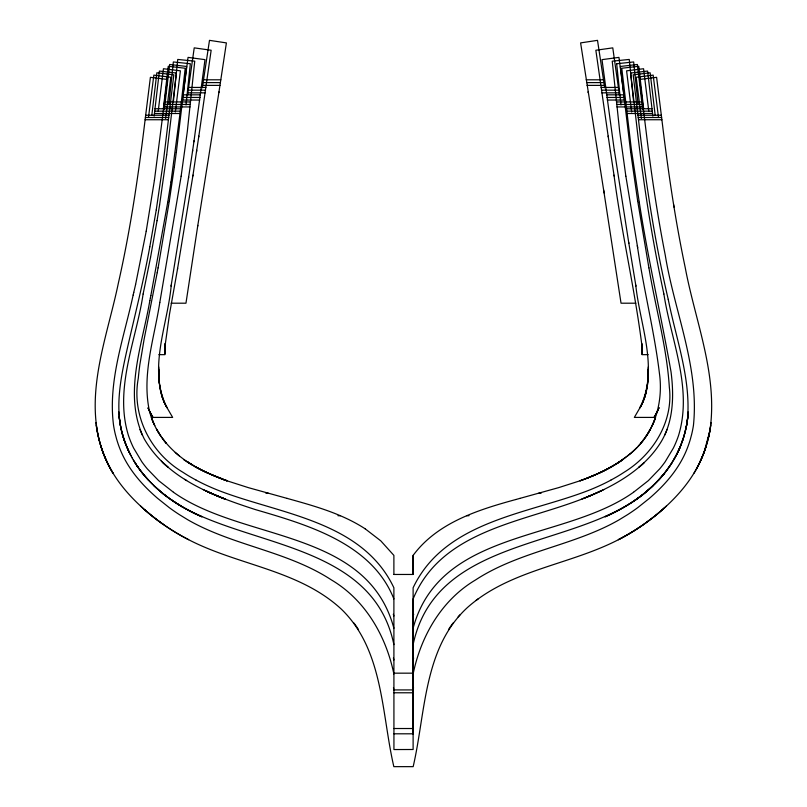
<?xml version="1.0" encoding="UTF-8"?>
<svg xmlns="http://www.w3.org/2000/svg" width="807" height="807" viewBox="0 0 807 807"><rect width="100%" height="100%" fill="white"/><g stroke="black" fill="none" stroke-linecap="round" stroke-linejoin="round"><path stroke-width="1.21" d="M413.113 733.745L413.113 598.945C442.892 526.618 530.754 521.927 592.943 494.53A271.566 271.566 0 0 0 599.51 491.594C622.762 480.831 645.287 466.063 659.561 444.274C673.633 423.06 674.168 396.217 671.021 371.795C661.034 315.214 648.051 259.148 639.275 202.315M413.113 555.398L413.113 574.413L413.113 555.398C437.364 522.583 478.178 509.812 515.834 499.513M413.174 689.924L393.826 689.924M171.245 285.053C167.866 324.828 146.834 370.352 167.654 408.806L172.658 417.411L152.876 417.411L148.851 409.774A65.296 65.296 0 0 0 152.876 417.411A64.853 64.853 0 0 1 150.243 412.7M648.162 354.656L642.049 354.656L642.13 351.781A71.359 71.359 0 0 0 642.12 349.613L642.1 348.886A87.307 87.307 0 0 0 641.958 345.89C634.756 288.664 621.451 232.355 613.996 175.129M177.631 268.408L169.551 313.873L165.042 345.89A87.307 87.307 0 0 0 164.9 348.886L164.88 349.613A71.359 71.359 0 0 0 164.87 351.781L164.951 354.656L158.838 354.656M656.757 412.7A63.935 63.935 0 0 1 654.124 417.411A65.296 65.296 0 0 0 658.149 409.774L654.124 417.411L634.342 417.411L639.346 408.806C659.662 369.909 639.921 325.473 635.755 285.053M413.113 644.632C435.336 539.126 565.596 549.123 636.884 498.938A153.148 153.148 0 0 0 642.634 494.641L651.683 486.934L659.965 478.541A122.21 122.21 0 0 0 664.504 473.195L671.283 463.813L676.992 453.847A106.817 106.817 0 0 0 679.887 447.562L683.811 436.708L686.535 425.531A102.933 102.933 0 0 0 687.564 418.752C690.832 378.059 676.044 338.748 668.236 299.377M694.02 473.184A123.168 123.168 0 0 0 710.281 427.942C717.413 373.157 695.099 320.601 685.224 267.581C674.934 218.727 667.843 169.278 661.891 119.739L656.605 77.321L639.638 79.439L645.913 129.816C650.997 171.79 657.1 213.663 665.261 255.163C674.46 311.906 699.467 367.074 693.445 425.339A108.602 108.602 0 0 1 691.639 434.448L690.439 438.947A107.684 107.684 0 0 1 687.483 447.754C680.785 465.508 668.7 480.7 654.86 493.46A199.5 199.5 0 0 1 649.312 498.413L637.722 507.653A197.291 197.291 0 0 1 627.574 514.654L619.181 519.789A194.588 194.588 0 0 1 610.536 524.479C567.028 546.611 516.651 552.956 475.434 580.021C441.53 600.115 420.891 636.158 413.113 674.027M173.364 101.944L177.752 59.436L194.749 61.181L187.325 131.41L181.141 176.208M168.885 104.466L173.344 61.957L190.341 63.743L186.014 104.991M163.347 108.753L168.239 66.295L185.217 68.252L180.011 113.505L154.44 113.505L154.137 116.127M154.44 113.505L159.393 71.056L176.37 73.034L166.676 154.894M164.376 109.338L169.631 64.479L186.609 66.467L176.309 152.372M180.042 113.242L170.983 182.009M151.817 115.24L156.851 72.801L173.828 74.809L163.619 159.524L156.265 209.87M158.212 111.154L163.438 68.736L180.405 70.824L175.341 111.991M146.541 511.376C130.3 497.415 115.734 480.922 106.716 461.332A122.805 122.805 0 0 1 102.63 451.375C83.06 395.702 107.059 337.921 118.336 283.247C130.542 229.339 138.511 174.584 145.109 119.739L150.395 77.321L167.362 79.439L154.389 180.475M148.488 117.509L153.844 75.112L170.812 77.25L165.617 118.407M166.676 154.914L159.584 204.948M176.309 152.392L174.352 166.888M182.17 101.904L188.061 57.388L205.008 59.637L193.922 141.77M174.352 166.908L169.369 200.671M187.486 95.498L194.225 47.865L211.152 50.256L198.724 136.978M154.379 180.506L146.208 231.185M194.073 140.7L192.51 151.434M192.671 150.364L188.475 178.236M198.845 136.09L192.863 176.017M218.868 92.613L226.394 42.902L209.487 40.35L202.315 87.781M196.484 152.059L196.747 150.284M188.636 177.157L171.064 286.122M193.004 175.129L177.469 269.296M413.174 689.914L413.527 687.635M170.973 182.039L167.715 202.335M181.141 176.229L159.816 302.413M218.99 91.867L197.695 226.142M169.369 200.691L158.505 265.473M159.584 204.978L157.042 220.704M197.816 225.405L185.963 303.2L171.134 303.2M156.255 209.901L149.799 246.811M157.032 220.735L150.546 257.403M167.725 202.315L150.869 295.483M146.208 231.216L135.616 284.377M158.071 267.874L158.505 265.493M157.204 272.675L158.071 267.894M157.204 272.695L144.11 339.283L139.863 364.633A298.923 298.923 0 0 0 138.279 378.322C131.39 415.575 150.748 453.282 182.917 472.277A160.2 160.2 0 0 0 190.361 476.907L196.141 480.145M149.799 246.851C143.313 282.642 134.154 317.857 126.215 353.335C119.537 383.386 113.656 416.019 126.235 445.424A107.19 107.19 0 0 0 128.999 451.769L132.166 457.912M159.816 302.433C154.369 337.548 142.032 373.369 149.053 409.179C154.984 436.859 176.975 458.063 201.71 470.088A172.395 172.395 0 0 0 206.925 472.64L221.431 478.753A269.78 269.78 0 0 0 227.06 480.821L248.395 487.65L287.04 498.373M709.908 430.595L704.37 451.375A122.805 122.805 0 0 1 700.284 461.332C691.649 480.094 677.9 496.043 662.486 509.61A216.266 216.266 0 0 1 643.512 524.54L634.595 530.461A211.848 211.848 0 0 1 625.395 535.919C575.048 564.698 512.183 567.916 467.636 607.348C423.453 647.698 425.723 712.561 413.164 766.65L393.836 766.65C381.449 713.287 383.547 649.938 341.361 609.164C298.257 569.298 236.471 565.364 186.306 538.471A212.362 212.362 0 0 1 163.488 524.54A216.074 216.074 0 0 1 146.541 511.376M150.536 257.433L143.121 293.97M150.364 298.005L150.859 295.513M149.86 300.537L150.364 298.035M149.85 300.567C142.244 345.457 122.624 394.885 144.211 438.837C167.321 479.005 213.714 496.093 255.506 509.62C308.062 524.974 371.926 543.504 393.887 598.945M143.121 293.99C136.262 340.312 113.918 388.449 128.444 435.487A99.695 99.695 0 0 0 133.629 448.067L141.78 461.695A110.932 110.932 0 0 0 147.399 468.968L158.676 480.659L173.444 492.24M135.606 284.427L133.791 292.326M133.165 294.969L133.78 292.366M133.165 294.999C124.006 337.76 107.765 380.954 113.555 425.339A108.602 108.602 0 0 0 115.361 434.448L116.561 438.947A107.684 107.684 0 0 0 119.517 447.754C126.215 465.508 138.3 480.7 152.14 493.46A199.5 199.5 0 0 0 157.688 498.413L169.278 507.653A197.291 197.291 0 0 0 179.426 514.654L187.819 519.789A194.588 194.588 0 0 0 196.464 524.479C239.891 546.571 290.137 552.926 331.324 579.87C365.339 599.944 386.099 636.057 393.887 674.027M413.113 659.985L413.618 657.998M413.113 628.25C439.825 528.817 564.214 541.638 633.556 492.24M413.113 616.003L413.688 614.238M696.663 468.514A119.436 119.436 0 0 0 700.284 461.332L703.432 453.897A124.52 124.52 0 0 0 706.095 446.271M634.917 500.3A150.445 150.445 0 0 0 648.152 490.111A136.06 136.06 0 0 0 656.757 481.981A120.112 120.112 0 0 0 670.032 465.75A107.624 107.624 0 0 0 673.694 459.899A105.071 105.071 0 0 0 676.982 453.847L678.969 449.681A107.613 107.613 0 0 0 683.115 438.907A107.018 107.018 0 0 0 685.042 432.259A103.73 103.73 0 0 0 687.806 416.493M630.398 453.625C653.932 434.791 663.475 403.288 659.511 374.034C654.346 330.88 643.411 288.644 637.318 245.61M672.513 461.866L671.283 463.813A112.536 112.536 0 0 1 665.946 471.369A124.571 124.571 0 0 1 655.092 483.645A139.399 139.399 0 0 1 644.5 493.158A140.539 140.539 0 0 0 653.408 485.31M458.124 616.851L459.929 614.863M630.398 453.625L620.069 461.443M475.989 600.489L478.168 598.875M633.556 492.24L648.324 480.659L659.601 468.968A110.932 110.932 0 0 0 665.22 461.695L673.371 448.067A99.695 99.695 0 0 0 678.556 435.487C692.89 388.419 671.021 340.362 663.879 293.99M519.96 498.373L558.605 487.65L579.94 480.821A263.707 263.707 0 0 0 587.425 478.037L600.075 472.64A172.385 172.385 0 0 0 605.29 470.088L616.911 463.5A126.528 126.528 0 0 0 621.612 460.383A115.472 115.472 0 0 0 626.121 457.095M610.859 480.145L616.639 476.907A160.2 160.2 0 0 0 624.083 472.277C652.913 454.644 673.502 421.92 669.346 387.34C666.794 346.899 655.486 307.739 648.929 267.894M610.859 480.145L608.902 481.184A200.882 200.882 0 0 1 598.855 486.056A234 234 0 0 1 588.454 490.454C527.304 514.18 444.798 520.908 413.113 587.789L413.113 749.501L393.937 749.552L393.887 587.789C362.242 520.908 279.646 514.17 218.546 490.454A234 234 0 0 1 208.145 486.056A200.882 200.882 0 0 1 198.098 481.184L196.141 480.145M515.814 499.523L519.95 498.373M616.659 63.743L633.656 61.957L638.115 104.466M203.525 79.802L220.815 79.802M586.185 79.802L603.475 79.802M203.102 82.607L220.392 82.607M586.608 82.607L603.898 82.607L604.685 87.781M202.688 85.381L219.978 85.381M587.022 85.381L604.312 85.381M188.626 87.438L205.886 87.438M601.114 87.438L618.374 87.438M188.243 90.162L205.503 90.162M601.497 90.162L618.757 90.162L619.514 95.498M187.86 92.845L205.129 92.845M601.871 92.845L619.14 92.845M183.108 94.833L200.348 94.833M606.652 94.833L623.892 94.833M182.755 97.455L200.005 97.455M606.995 97.455L624.245 97.455M182.412 100.038L199.662 100.038M607.338 100.038L624.588 100.038M165.243 101.944L190.553 101.944M616.447 101.944L641.757 101.944M164.951 104.456L190.291 104.456M616.709 104.456L642.049 104.456M164.658 106.928L190.038 106.928M616.962 106.928L642.342 106.928L642.624 109.338M154.994 108.763L180.556 108.763M626.444 108.763L652.006 108.763M154.722 111.154L180.274 111.154M626.726 111.154L652.278 111.154M626.989 113.505L652.56 113.505L652.863 116.127M145.674 115.24L169.036 115.24M637.964 115.24L661.326 115.24M145.391 117.509L168.764 117.509M638.236 117.509L661.609 117.509M145.109 119.739L168.502 119.739M638.498 119.739L661.891 119.739M635.866 303.2L621.037 303.2L603.858 191.451M265.947 493.279L268.428 493.279M538.572 493.279L541.053 493.279M337.982 515.713L340.322 515.713M466.678 515.713L469.018 515.713M393.937 574.463L413.063 574.463M393.937 673.169L413.063 673.169M393.937 692.779L413.063 692.779M393.937 728.519L413.063 728.519M393.937 733.805L413.063 733.805M287.05 498.373C313.943 505.858 341.452 513.393 365.107 528.767M195.153 513.716A200.509 200.509 0 0 1 188.626 510.367A186.871 186.871 0 0 1 182.261 506.786A172.426 172.426 0 0 1 174.07 501.661A156.397 156.397 0 0 1 164.366 494.641A154.783 154.783 0 0 0 172.083 500.31L176.087 502.983A174.282 174.282 0 0 0 182.261 506.786C253.348 547.247 373.49 545.371 393.887 644.632M184.682 479.338L186.649 480.558M365.107 528.767L380.763 540.831L393.887 555.398L393.887 574.402M173.444 492.24C242.816 541.658 367.165 528.807 393.887 628.25M132.166 457.912C140.559 472.942 152.584 485.733 166.252 496.103M133.306 459.899A107.583 107.583 0 0 0 136.988 465.74L138.3 467.636M134.487 461.866L135.717 463.813M128.999 451.769L126.235 445.424A107.613 107.613 0 0 1 123.885 438.907A107.018 107.018 0 0 1 121.958 432.259A103.73 103.73 0 0 1 119.194 416.493A102.408 102.408 0 0 0 120.465 425.531A106.242 106.242 0 0 0 123.885 438.907A107.644 107.644 0 0 0 126.235 445.424A107.008 107.008 0 0 0 130.008 453.847M393.312 614.238L393.887 615.993M393.382 657.998L393.887 659.985M668.236 299.407C654.437 240.284 645.368 180.173 638.508 119.89L633.172 74.809L650.149 72.801L655.183 115.24M663.879 293.97C651.299 235.926 642.493 177.116 635.876 118.104L630.62 73.034L647.607 71.056L652.56 113.505M648.495 265.493L648.929 267.874M648.495 265.473L637.631 200.691M635.936 286.122L628.693 242.342M637.671 247.709L625.869 176.229M643.653 108.753L638.761 66.295L621.773 68.252L631.306 148.892L639.285 202.335M673.583 204.484L674.016 207.117M628.865 243.401L614.016 148.216L601.992 59.637L618.939 57.388L624.83 101.904M604.09 192.923L580.606 42.902L597.513 40.35L603.898 82.607M637.631 200.671L630.691 152.392M603.626 189.978L603.747 190.714M625.859 176.208L619.675 131.44L612.241 61.191L629.248 59.436L633.636 101.944M588.01 91.867L588.132 92.613M393.473 687.635L393.826 689.914M614.137 176.017L610.385 151.171M610.516 152.059L608.155 136.09M614.329 150.364L614.49 151.434M608.276 136.978L595.848 50.256L612.775 47.865L618.767 90.182M630.691 152.372L620.391 66.467L637.369 64.479L642.342 106.928M658.512 117.509L653.156 75.112L636.188 77.25L641.383 118.407M648.788 111.154L643.562 68.736L626.595 70.824L631.659 111.991M616.659 63.743L620.987 104.991M164.87 352.498A80.377 80.377 0 0 1 165.102 345.134M641.898 345.134A80.387 80.387 0 0 1 642.13 352.498M165.496 404.973A47.27 47.27 0 0 0 167.019 407.757A47.704 47.704 0 0 1 165.142 404.257A51.517 51.517 0 0 1 164.124 402.047M162.913 398.981A60.192 60.192 0 0 1 161.632 394.966M165.132 404.257A53.06 53.06 0 0 1 163.206 399.758A60.293 60.293 0 0 1 161.41 394.149A69.493 69.493 0 0 1 160.422 389.932A76.685 76.685 0 0 1 159.937 387.33A82.718 82.718 0 0 1 159.544 384.667M159.04 380.147A112.496 112.496 0 0 1 158.697 369.858M158.767 366.983A115.633 115.633 0 0 0 159.11 381.065A91.413 91.413 0 0 0 159.423 383.779A83.746 83.746 0 0 0 159.937 387.33M164.063 402.068A64.57 64.57 0 0 1 159.998 387.32M159.393 383.779A108.622 108.622 0 0 1 158.737 368.9M641.504 404.973A47.27 47.27 0 0 1 639.981 407.757A47.704 47.704 0 0 0 641.858 404.257A51.517 51.517 0 0 0 642.876 402.047M647.456 384.667A82.718 82.718 0 0 1 647.063 387.33A76.705 76.705 0 0 1 646.578 389.932A69.503 69.503 0 0 1 645.59 394.149A60.908 60.908 0 0 1 644.087 398.981M646.397 390.79A69.493 69.493 0 0 1 645.812 393.322M648.303 369.858A112.496 112.496 0 0 1 647.96 380.147M648.233 366.983A115.633 115.633 0 0 1 647.89 381.065A91.413 91.413 0 0 1 647.577 383.779A83.807 83.807 0 0 1 647.063 387.33A83.746 83.746 0 0 0 647.577 383.779A108.632 108.632 0 0 0 648.263 368.9M647.002 387.32A64.57 64.57 0 0 1 642.937 402.068M639.981 407.757A47.714 47.714 0 0 0 641.858 404.257A53.06 53.06 0 0 0 643.794 399.758A60.303 60.303 0 0 0 645.59 394.149M154.793 425.622A78.057 78.057 0 0 1 151.434 417.512A77.583 77.583 0 0 0 154.046 424.018M160.028 434.902A83.131 83.131 0 0 1 156.397 428.779M191.693 464.499A130.502 130.502 0 0 1 186.931 461.443A132.509 132.509 0 0 0 193.327 465.478M194.971 466.436A151.887 151.887 0 0 0 200.005 469.2A172.607 172.607 0 0 0 208.7 473.457M221.431 478.753A270.214 270.214 0 0 0 227.06 480.821A270.002 270.002 0 0 1 221.431 478.753A225.324 225.324 0 0 1 212.271 475.041M594.729 475.041A225.335 225.335 0 0 1 585.569 478.743A270.002 270.002 0 0 1 579.94 480.821A232.325 232.325 0 0 0 598.32 473.477A172.607 172.607 0 0 0 606.995 469.2A151.887 151.887 0 0 0 612.029 466.436A130.673 130.673 0 0 0 623.145 459.314A126.628 126.628 0 0 1 615.297 464.489M643.895 439.29A84.513 84.513 0 0 1 638.206 446.14M650.603 428.779A83.131 83.131 0 0 1 646.972 434.902M652.207 425.622A78.057 78.057 0 0 0 655.566 417.512A78.521 78.521 0 0 1 651.42 427.206A82.233 82.233 0 0 1 648.848 431.876M647.93 433.399A84.18 84.18 0 0 1 644.954 437.848A83.787 83.787 0 0 0 649.746 430.333M645.973 436.385A84.594 84.594 0 0 1 640.566 443.477M620.069 461.443A132.509 132.509 0 0 1 613.673 465.478M613.683 465.488A159.927 159.927 0 0 1 598.29 473.427M221.522 478.49A170.015 170.015 0 0 1 183.663 459.607M179.426 455.955A102.62 102.62 0 0 1 175.23 452.424M157.254 430.333A83.797 83.797 0 0 0 162.046 437.848A84.574 84.574 0 0 0 166.434 443.477A84.604 84.604 0 0 1 163.095 439.29M227.1 480.679A201.921 201.921 0 0 1 194.88 466.607M612.069 466.507A184.692 184.692 0 0 1 587.405 477.966M627.574 455.955A102.62 102.62 0 0 0 631.77 452.424A93.098 93.098 0 0 0 636.975 447.441M220.725 497.324A305.399 305.399 0 0 1 214.057 494.53A266.885 266.885 0 0 1 205.331 490.575A277.406 277.406 0 0 0 218.495 496.406A332.968 332.968 0 0 0 225.234 499.109A290.338 290.338 0 0 1 203.172 489.577M601.669 490.575A266.855 266.855 0 0 1 592.943 494.53A305.399 305.399 0 0 1 586.275 497.324M163.014 462.744A123.249 123.249 0 0 0 168.058 467.253A121.847 121.847 0 0 1 161.4 461.19M216.266 495.478A282.168 282.168 0 0 1 209.669 492.593M667.046 429.465A70.179 70.179 0 0 1 664.665 435.134M592.943 494.53A312.067 312.067 0 0 1 584.026 498.222M142.335 435.134A70.199 70.199 0 0 1 139.954 429.465M225.234 499.109A325.927 325.927 0 0 1 218.495 496.406M603.828 489.577A290.318 290.318 0 0 1 581.756 499.079M710.725 425.299A125.549 125.549 0 0 1 708.253 438.494A124.268 124.268 0 0 1 700.294 461.332M188.677 539.701A212.463 212.463 0 0 1 163.488 524.54A216.266 216.266 0 0 1 144.514 509.61M110.337 468.514A119.436 119.436 0 0 1 106.716 461.332L104.557 456.399A124.217 124.217 0 0 1 100.905 446.271M113.01 473.164A120.223 120.223 0 0 1 103.568 453.897A125.156 125.156 0 0 1 98.747 438.494A125.549 125.549 0 0 1 96.275 425.299M121.968 432.3A107.19 107.19 0 0 0 124.631 441.136A107.038 107.038 0 0 0 131.067 455.894M148.619 480.266A123.39 123.39 0 0 1 142.496 473.195A114.604 114.604 0 0 1 136.988 465.74M162.5 493.158A140.539 140.539 0 0 1 153.592 485.31A138.34 138.34 0 0 0 158.848 490.101A144.917 144.917 0 0 0 164.366 494.641M642.634 494.641A156.407 156.407 0 0 1 632.93 501.651A172.426 172.426 0 0 1 624.739 506.786A186.82 186.82 0 0 1 618.374 510.367A200.519 200.519 0 0 1 611.847 513.716A215.64 215.64 0 0 1 605.169 516.843M664.504 473.195A123.39 123.39 0 0 1 658.381 480.266M680.765 445.424A107.19 107.19 0 0 1 678.001 451.769M118.871 411.963A100.28 100.28 0 0 0 119.436 418.752A102.933 102.933 0 0 0 120.465 425.531M679.887 447.562A106.827 106.827 0 0 1 676.992 453.847M711.048 422.636A125.71 125.71 0 0 1 708.253 438.504M664.494 507.815A217.194 217.194 0 0 1 654.255 516.51L643.512 524.54A212.473 212.473 0 0 1 618.323 539.701A214.42 214.42 0 0 0 666.471 505.979M98.747 438.494A125.7 125.7 0 0 1 95.952 422.636M112.99 473.174A122.382 122.382 0 0 1 98.787 438.483M163.488 524.54A216.337 216.337 0 0 1 140.519 505.999M448.49 629.631A94.358 94.358 0 0 1 453.04 623.054M682.379 441.096A106.453 106.453 0 0 0 686.535 425.531A101.561 101.561 0 0 0 688.139 411.963A100.28 100.28 0 0 1 687.564 418.752A103.387 103.387 0 0 1 686.081 427.781M644.632 493.329A180.233 180.233 0 0 1 605.099 516.682M201.901 516.682A180.223 180.223 0 0 1 162.368 493.329M153.633 485.269A121.302 121.302 0 0 1 135.667 463.843M182.261 506.786A170.529 170.529 0 0 1 172.083 500.31M201.831 516.843A208.024 208.024 0 0 1 188.626 510.367M683.115 438.907A106.665 106.665 0 0 1 673.704 459.899M353.96 623.054A94.358 94.358 0 0 1 358.51 629.631M659.006 407.787L658.583 408.786A75.122 75.122 0 0 0 659.006 407.787M148.417 408.786L147.994 407.787A75.122 75.122 0 0 0 148.407 408.786M165.233 343.59A81.739 81.739 0 0 0 164.89 354.001A69.463 69.463 0 0 1 164.9 348.886A94.379 94.379 0 0 1 165.213 343.59M642.11 354.001A81.739 81.739 0 0 0 641.767 343.59A94.379 94.379 0 0 1 642.11 348.886A69.473 69.473 0 0 1 642.069 354.001M638.942 467.253A123.249 123.249 0 0 0 643.986 462.744A123.209 123.209 0 0 1 638.942 467.253"/></g></svg>
